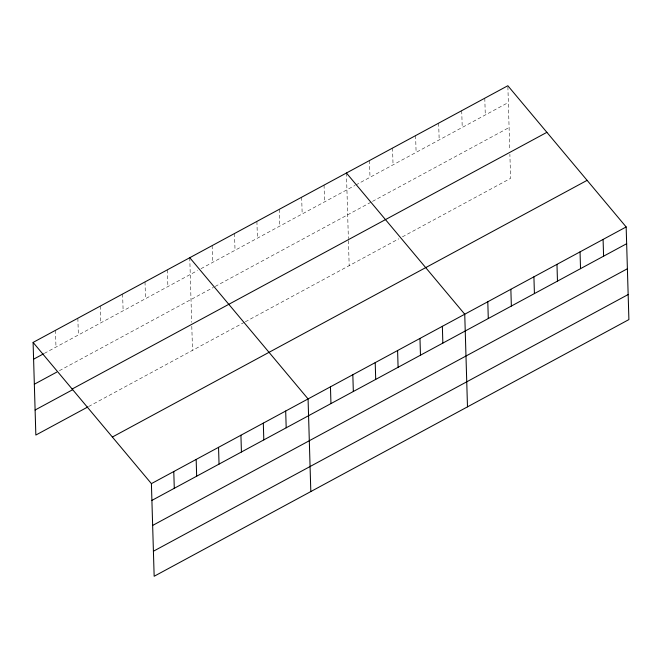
<?xml version="1.0" encoding="UTF-8"?>
<svg xmlns="http://www.w3.org/2000/svg" width="662" height="662" viewBox="0 0 662 662"><rect width="100%" height="100%" fill="white"/><g stroke="black" fill="none" stroke-linecap="round" stroke-linejoin="round"><path stroke-width="0.5" stroke-dasharray="3.31 2.48" d="M44.337 353.384L197.425 270.617M201.008 268.681L354.915 185.468M355.8 184.988L508.342 102.511M59.406 370.679L213.387 287.424M215.175 286.456L370.737 202.349M372.507 201.389L509.086 127.543M88.667 406.493L244.435 322.27M245.337 321.79L398.847 238.792M402.397 236.872L510.592 178.368L509.881 154.296M507.878 86.722L509.765 150.357M484.791 98.208L485.287 114.973M461.728 110.67L462.225 127.443M438.666 123.14L439.171 139.914M415.612 135.611L416.108 152.376M392.549 148.073L393.046 164.846M369.495 160.543L369.992 177.317M346.433 173.014L348.377 238.626M348.435 240.604L349.18 265.644M324.049 185.112L324.554 201.885M301.673 197.21L302.17 213.983M279.29 209.316L279.786 226.081M256.906 221.414L257.41 238.188M234.53 233.512L235.027 250.286M212.146 245.619L212.643 262.384M189.762 257.717L191.682 322.336M191.798 326.275L192.518 350.347M167.387 269.815L167.883 286.588M145.003 281.921L145.499 298.686M122.627 294.019L123.124 310.792M100.243 306.117L100.74 322.89M77.859 318.223L78.356 334.989M55.484 330.321L55.98 347.095"/><path stroke-width="0.99" d="M33.1 342.42L507.845 85.737L626.153 226.95L628.9 319.58L154.155 576.263L151.408 483.632L33.1 342.42L35.847 435.05L87.773 406.981M33.596 359.193L43.444 353.872M34.341 384.225L56.725 372.127M72.141 389.024L546.886 132.334M35.103 410.018L72.704 389.686M112.366 437.036L587.111 180.345M151.408 483.632L626.153 226.95M151.904 500.406L626.649 243.715M152.641 525.438L627.394 268.747M153.41 551.231L628.155 294.54M346.433 173.014L464.741 314.218L467.488 406.849M189.762 257.717L308.07 398.929L310.817 491.552M603.09 239.412L603.587 256.186M580.036 251.883L580.533 268.656M556.974 264.353L557.47 281.118M533.911 276.815L534.416 293.589M510.857 289.286L511.354 306.059M487.795 301.756L488.291 318.521M442.357 326.316L442.853 343.09M419.973 338.423L420.469 355.196M397.597 350.521L398.094 367.294M375.213 362.627L375.71 379.392M352.829 374.725L353.326 391.499M330.454 386.823L330.95 403.597M285.686 411.028L286.191 427.801M263.31 423.126L263.807 439.899M240.927 435.232L241.423 451.997M218.543 447.33L219.048 464.103M196.167 459.428L196.664 476.201M173.783 471.534L174.28 488.299"/></g></svg>
